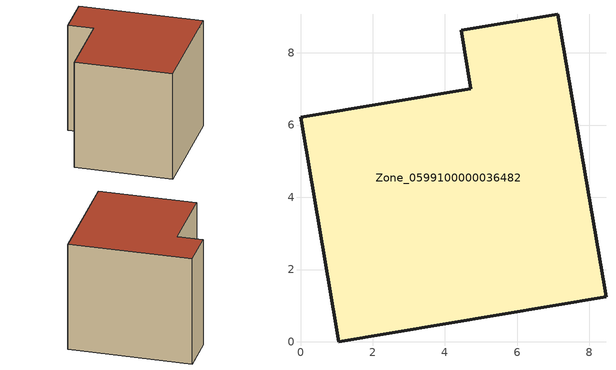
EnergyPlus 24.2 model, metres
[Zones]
Zone_0599100000036482
 floor ground (C_G): 7.13,9.07 8.46,1.24 1.06,0 0,6.22 4.72,7.01 4.45,8.63 z0
 wall outside (C_F): 1.06,0 8.46,1.24 7.13,9.07 4.45,8.63 4.72,7.01 0,6.22 1.06,0 z0:7.31
 roof outside (C_R): 8.46,1.24 7.13,9.07 4.45,8.63 4.72,7.01 0,6.22 1.06,0 z7.31
[BUILDING]
Pand.0599100000036482: North Axis=0; Terrain=City; Loads Convergence Tolerance Value=0.04; Temperature Convergence Tolerance Value=0.4; Solar Distribution=FullExterior; Maximum Number of Warmup Days=25; Minimum Number of Warmup Days=1
[Site:Location]
Rotterdam.The.Hague.AP_ZH_NLD Design_Conditions: Latitude=51.96; Longitude=4.45; Time Zone=1; Elevation=-4.5
[SITE:GROUNDTEMPERATURE:BUILDINGSURFACE]
18, 18, 18, 18, 18, 18, 18, 18, 18, 18, 18, 18
[MATERIAL] Thermal Absorptance=0.9; Solar Absorptance=0.7; Visible Absorptance=0.7
Name | Roughness | Thickness | Conductivity | Density | Specific Heat
G.TI.1946 | MediumSmooth | 0.15 | 1 | 540 | 1210
F.TI.1946 | Rough | 0.3 | 0.857143 | 1920 | 840
R.TI.1946 | MediumRough | 0.2 | 0.1 | 1500 | 1000
[CONSTRUCTION]
C_G: G.TI.1946
C_F: F.TI.1946
C_R: R.TI.1946
[ZONE]
Zone_0599100000036482: Type=1; Multiplier=1; Ceiling Height=Autocalculate; Volume=Autocalculate; Floor Area=autocalculate; Part of Total Floor Area=Yes
[ZONEINFILTRATION:DESIGNFLOWRATE]
Infil_Zone_0599100000036482: Zone or ZoneList or Space or SpaceList=Zone_0599100000036482; Schedule=AlwaysOn; Design Flow Rate Calculation Method=Flow/Area; Flow Rate per Floor Area=0.003; Constant Term Coefficient=1; Temperature Term Coefficient=0; Velocity Term Coefficient=0; Velocity Squared Term Coefficient=0
[HVACTEMPLATE:ZONE:IDEALLOADSAIRSYSTEM]
Zone_0599100000036482: Maximum Heating Supply Air Temperature=50; Minimum Cooling Supply Air Temperature=13; Maximum Heating Supply Air Humidity Ratio=0.0156; Minimum Cooling Supply Air Humidity Ratio=0.0077; Heating Limit=NoLimit; Cooling Limit=NoLimit; Dehumidification Control Type=ConstantSensibleHeatRatio; Cooling Sensible Heat Ratio=0.7; Dehumidification Setpoint=60; Humidification Control Type=None; Humidification Setpoint=30; Outdoor Air Method=None; Outdoor Air Flow Rate per Person=0.00944; Outdoor Air Flow Rate per Zone Floor Area=0; Outdoor Air Flow Rate per Zone=0; Demand Controlled Ventilation Type=None; Outdoor Air Economizer Type=NoEconomizer; Heat Recovery Type=None; Sensible Heat Recovery Effectiveness=0.7; Latent Heat Recovery Effectiveness=0.65
[ZONECONTROL:THERMOSTAT]
ThermostatControl_Zone_0599100000036482: Zone or ZoneList=Zone_0599100000036482; Control Type Schedule=DualSetpointControlType; Control 1=Thermostat_Zone_0599100000036482; Temperature Difference Between Cutout And Setpoint=0
[THERMOSTATSETPOINT:DUALSETPOINT]
Thermostat_Zone_0599100000036482: Heating Setpoint Temperature Schedule=HeatingSetpoint_Zone_0599100000036482; Cooling Setpoint Temperature Schedule=CoolingSetpoint_Zone_0599100000036482
[SCHEDULE:COMPACT]
HeatingSetpoint_Zone_0599100000036482: Through: 12/31, For: AllDays, Until: 24:00, 21
CoolingSetpoint_Zone_0599100000036482: Through: 12/31, For: AllDays, Until: 24:00, 24
DualSetpointControlType: Through: 12/31, For: AllDays, Until: 24:00, 4
AlwaysOn: Through: 12/31, For: AllDays, Until: 24:00, 1
